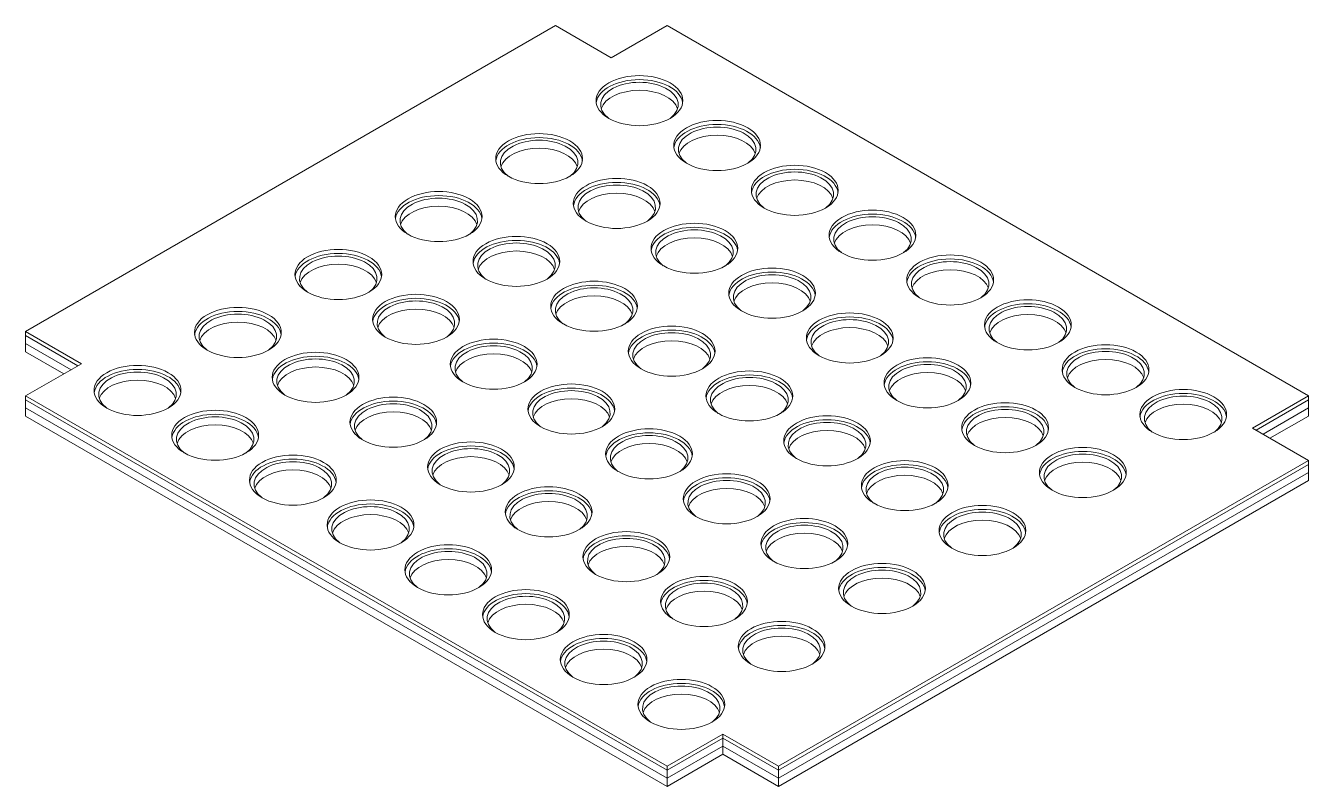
# Model space of a CAD drawing. Header units: inches. Extents: x 1.5 to 17.7, y 2.4 to 12.
import ezdxf

# ---------------------------------------------------------------- set-up
doc = ezdxf.new("R2010")
doc.units = ezdxf.units.IN
doc.header["$MEASUREMENT"] = 0

# ---------------------------------------------------------------- blocks, each defined once
blk = doc.blocks.new('A$C44197991')
at = {"color": 0, "linetype": 'Continuous', "lineweight": 0, "extrusion": (-1.66533e-16, 0.816497, 0.57735)}
for p, q in [((3.633, -0.168), (10.351, 3.711)), ((10.351, 3.711), (11.058, 3.303)), ((11.058, 3.303), (11.765, 3.711)), ((11.765, 3.711), (19.897, -0.984)), ((4.34, -0.576), (3.633, -0.168)), ((3.633, -0.219), (3.633, -0.168)), ((4.296, -0.601), (3.633, -0.219)), ((3.633, -0.219), (4.296, -0.601)), ((3.633, -0.219), (3.633, -0.321)), ((4.208, -0.652), (3.633, -0.321)), ((3.633, -0.321), (3.633, -0.423)), ((3.633, -0.321), (4.208, -0.652)), ((4.119, -0.703), (3.633, -0.423)), ((3.633, -0.984), (4.34, -0.576)), ((11.765, -5.679), (3.633, -0.984)), ((3.633, -1.035), (3.633, -0.984)), ((11.765, -5.73), (3.633, -1.035)), ((3.633, -1.035), (11.765, -5.73)), ((3.633, -1.035), (3.633, -1.137)), ((11.765, -5.832), (3.633, -1.137)), ((3.633, -1.137), (3.633, -1.239)), ((3.633, -1.137), (11.765, -5.832)), ((19.897, -0.984), (19.189, -1.392)), ((19.897, -1.035), (19.234, -1.418)), ((19.234, -1.418), (19.897, -1.035)), ((19.897, -1.137), (19.322, -1.469)), ((19.322, -1.469), (19.897, -1.137)), ((19.897, -1.035), (19.897, -0.984)), ((19.897, -1.137), (19.897, -1.035)), ((19.897, -1.137), (19.897, -1.239)), ((11.765, -5.934), (3.633, -1.239)), ((19.897, -1.239), (19.41, -1.52)), ((19.189, -1.392), (19.897, -1.801)), ((19.897, -1.801), (13.179, -5.679)), ((19.897, -1.852), (13.179, -5.73)), ((13.179, -5.73), (19.897, -1.852)), ((19.897, -1.801), (19.897, -1.852)), ((19.897, -1.852), (19.897, -1.954)), ((19.897, -1.954), (13.179, -5.832)), ((13.179, -5.832), (19.897, -1.954)), ((19.897, -2.056), (13.179, -5.934)), ((19.897, -1.954), (19.897, -2.056)), ((12.472, -5.271), (11.765, -5.679)), ((12.472, -5.322), (11.765, -5.73)), ((11.765, -5.73), (12.472, -5.322)), ((13.179, -5.679), (12.472, -5.271)), ((12.472, -5.322), (12.472, -5.271)), ((13.179, -5.73), (12.472, -5.322)), ((12.472, -5.322), (13.179, -5.73)), ((12.472, -5.322), (12.472, -5.424)), ((12.472, -5.424), (11.765, -5.832)), ((11.765, -5.832), (12.472, -5.424)), ((12.472, -5.526), (11.765, -5.934)), ((13.179, -5.832), (12.472, -5.424)), ((12.472, -5.424), (12.472, -5.526)), ((12.472, -5.424), (13.179, -5.832)), ((13.179, -5.934), (12.472, -5.526)), ((11.765, -5.73), (11.765, -5.679)), ((13.179, -5.73), (13.179, -5.679)), ((11.765, -5.73), (11.765, -5.832)), ((11.765, -5.832), (11.765, -5.934)), ((13.179, -5.73), (13.179, -5.832)), ((13.179, -5.832), (13.179, -5.934))]:
    blk.add_line(p, q, dxfattribs=at)
at = {"color": 0, "linetype": 'Continuous', "lineweight": 0}
for centre, major_axis, start_param, end_param in [((11.415, 2.76), (-0.55, 0), -3.926991, 2.356194), ((11.415, 2.709), (0.55, 0), 0.08044, 3.061153), ((11.415, 2.607), (0.492, 0), 0.180446, 2.961146), ((12.4, 2.191), (-0.55, 0), -3.926991, 2.356194), ((12.4, 2.14), (0.55, 0), 0.08044, 3.061153), ((10.143, 2.025), (-0.55, 0), -3.926991, 2.356194), ((10.143, 1.974), (0.55, 0), 0.08044, 3.061153), ((12.4, 2.038), (0.492, 0), 0.180446, 2.961146), ((10.143, 1.872), (0.492, 0), 0.180446, 2.961146), ((13.385, 1.623), (-0.55, 0), -3.926991, 2.356194), ((11.127, 1.457), (-0.55, 0), -3.926991, 2.356194), ((13.385, 1.572), (0.55, 0), 0.08044, 3.061153), ((8.87, 1.29), (-0.55, 0), -3.926991, 2.356194), ((11.127, 1.406), (0.55, 0), 0.08044, 3.061153), ((13.385, 1.47), (0.492, 0), 0.180446, 2.961146), ((8.87, 1.239), (0.55, 0), 0.08044, 3.061153), ((11.127, 1.303), (0.492, 0), 0.180446, 2.961146), ((8.87, 1.137), (0.493, 0), 0.180446, 2.961146), ((14.37, 1.054), (-0.55, 0), -3.926991, 2.356194), ((14.37, 1.003), (0.55, 0), 0.08044, 3.061153), ((12.112, 0.888), (-0.55, 0), -3.926991, 2.356194), ((12.112, 0.837), (0.55, 0), 0.08044, 3.061153), ((14.37, 0.901), (0.492, 0), 0.180446, 2.961146), ((9.855, 0.722), (-0.55, 0), -3.926991, 2.356194), ((9.855, 0.671), (0.55, 0), 0.08044, 3.061153), ((12.112, 0.735), (0.492, 0), 0.180446, 2.961146), ((7.597, 0.556), (-0.55, 0), -3.926991, 2.356194), ((7.597, 0.504), (0.55, 0), 0.08044, 3.061153), ((9.855, 0.569), (0.493, 0), 0.180446, 2.961146), ((15.355, 0.486), (-0.55, 0), -3.926991, 2.356194), ((7.597, 0.402), (0.492, 0), 0.180446, 2.961146), ((13.097, 0.319), (-0.55, 0), -3.926991, 2.356194), ((15.355, 0.435), (0.55, 0), 0.08044, 3.061153), ((10.84, 0.153), (-0.55, 0), -3.926991, 2.356194), ((13.097, 0.268), (0.55, 0), 0.08044, 3.061153), ((15.355, 0.332), (0.492, 0), 0.180446, 2.961146), ((8.582, -0.013), (-0.55, 0), -3.926991, 2.356194), ((10.84, 0.102), (0.55, 0), 0.08044, 3.061153), ((13.097, 0.166), (0.492, 0), 0.180446, 2.961146), ((6.324, -0.179), (-0.55, 0), -3.926991, 2.356194), ((8.582, -0.064), (0.55, 0), 0.08044, 3.061153), ((10.84, 0), (0.493, 0), 0.180446, 2.961146), ((16.34, -0.083), (-0.55, 0), -3.926991, 2.356194), ((16.34, -0.134), (0.55, 0), 0.08044, 3.061153), ((6.324, -0.23), (0.55, 0), 0.08044, 3.061153), ((8.582, -0.166), (0.492, 0), 0.180446, 2.961146), ((14.082, -0.249), (-0.55, 0), -3.926991, 2.356194), ((14.082, -0.3), (0.55, 0), 0.08044, 3.061153), ((16.34, -0.236), (0.492, 0), 0.180446, 2.961146), ((6.324, -0.332), (0.492, 0), 0.180446, 2.961146), ((11.824, -0.416), (-0.55, 0), -3.926991, 2.356194), ((11.824, -0.467), (0.55, 0), 0.08044, 3.061153), ((14.082, -0.402), (0.492, 0), 0.180446, 2.961146), ((9.567, -0.582), (-0.55, 0), -3.926991, 2.356194), ((9.567, -0.633), (0.55, 0), 0.08044, 3.061153), ((11.824, -0.569), (0.493, 0), 0.180446, 2.961146), ((17.325, -0.652), (-0.55, 0), -3.926991, 2.356194), ((7.309, -0.748), (-0.55, 0), -3.926991, 2.356194), ((7.309, -0.799), (0.55, 0), 0.08044, 3.061153), ((9.567, -0.735), (0.492, 0), 0.180446, 2.961146), ((15.067, -0.818), (-0.55, 0), -3.926991, 2.356194), ((17.325, -0.703), (0.55, 0), 0.08044, 3.061153), ((5.051, -0.914), (-0.55, 0), -3.926991, 2.356194), ((5.051, -0.965), (0.55, 0), 0.08044, 3.061153), ((7.309, -0.901), (0.492, 0), 0.180446, 2.961146), ((12.809, -0.984), (-0.55, 0), -3.926991, 2.356194), ((15.067, -0.869), (0.55, 0), 0.08044, 3.061153), ((17.325, -0.805), (0.492, 0), 0.180446, 2.961146), ((5.051, -1.067), (0.492, 0), 0.180446, 2.961146), ((10.552, -1.15), (-0.55, 0), -3.926991, 2.356194), ((12.809, -1.035), (0.55, 0), 0.08044, 3.061153), ((15.067, -0.971), (0.492, 0), 0.180446, 2.961146), ((8.294, -1.317), (-0.55, 0), -3.926991, 2.356194), ((10.552, -1.201), (0.55, 0), 0.08044, 3.061153), ((12.809, -1.137), (0.493, 0), 0.180446, 2.961146), ((18.31, -1.22), (-0.55, 0), -3.926991, 2.356194), ((18.31, -1.271), (0.55, 0), 0.08044, 3.061153), ((6.036, -1.483), (-0.55, 0), -3.926991, 2.356194), ((8.294, -1.368), (0.55, 0), 0.08044, 3.061153), ((10.552, -1.303), (0.492, 0), 0.180446, 2.961146), ((16.052, -1.387), (-0.55, 0), -3.926991, 2.356194), ((16.052, -1.438), (0.55, 0), 0.08044, 3.061153), ((18.31, -1.373), (0.492, 0), 0.180446, 2.961146), ((6.036, -1.534), (0.55, 0), 0.08044, 3.061153), ((8.294, -1.47), (0.492, 0), 0.180446, 2.961146), ((13.794, -1.553), (-0.55, 0), -3.926991, 2.356194), ((13.794, -1.604), (0.55, 0), 0.08044, 3.061153), ((16.052, -1.54), (0.492, 0), 0.180446, 2.961146), ((6.036, -1.636), (0.492, 0), 0.180446, 2.961146), ((11.537, -1.719), (-0.55, 0), -3.926991, 2.356194), ((11.537, -1.77), (0.55, 0), 0.08044, 3.061153), ((13.794, -1.706), (0.493, 0), 0.180446, 2.961146), ((9.279, -1.885), (-0.55, 0), -3.926991, 2.356194), ((9.279, -1.936), (0.55, 0), 0.08044, 3.061153), ((11.537, -1.872), (0.492, 0), 0.180446, 2.961146), ((17.037, -1.955), (-0.55, 0), -3.926991, 2.356194), ((7.021, -2.051), (-0.55, 0), -3.926991, 2.356194), ((7.021, -2.102), (0.55, 0), 0.08044, 3.061153), ((9.279, -2.038), (0.492, 0), 0.180446, 2.961146), ((14.779, -2.121), (-0.55, 0), -3.926991, 2.356194), ((17.037, -2.006), (0.55, 0), 0.08044, 3.061153), ((7.021, -2.205), (0.492, 0), 0.180446, 2.961146), ((12.521, -2.288), (-0.55, 0), -3.926991, 2.356194), ((14.779, -2.172), (0.55, 0), 0.08044, 3.061153), ((17.037, -2.108), (0.492, 0), 0.180446, 2.961146), ((10.264, -2.454), (-0.55, 0), -3.926991, 2.356194), ((12.521, -2.339), (0.55, 0), 0.08044, 3.061153), ((14.779, -2.275), (0.493, 0), 0.180446, 2.961146), ((8.006, -2.62), (-0.55, 0), -3.926991, 2.356194), ((10.264, -2.505), (0.55, 0), 0.08044, 3.061153), ((12.521, -2.441), (0.492, 0), 0.180446, 2.961146), ((8.006, -2.671), (0.55, 0), 0.08044, 3.061153), ((10.264, -2.607), (0.492, 0), 0.180446, 2.961146), ((15.764, -2.69), (-0.55, 0), -3.926991, 2.356194), ((15.764, -2.741), (0.55, 0), 0.08044, 3.061153), ((8.006, -2.773), (0.492, 0), 0.180446, 2.961146), ((13.506, -2.856), (-0.55, 0), -3.926991, 2.356194), ((13.506, -2.907), (0.55, 0), 0.08044, 3.061153), ((15.764, -2.843), (0.493, 0), 0.180446, 2.961146), ((11.249, -3.022), (-0.55, 0), -3.926991, 2.356194), ((11.249, -3.074), (0.55, 0), 0.08044, 3.061153), ((13.506, -3.009), (0.492, 0), 0.180446, 2.961146), ((8.991, -3.189), (-0.55, 0), -3.926991, 2.356194), ((8.991, -3.24), (0.55, 0), 0.08044, 3.061153), ((11.249, -3.176), (0.492, 0), 0.180446, 2.961146), ((8.991, -3.342), (0.492, 0), 0.180446, 2.961146), ((14.491, -3.425), (-0.55, 0), -3.926991, 2.356194), ((12.234, -3.591), (-0.55, 0), -3.926991, 2.356194), ((14.491, -3.476), (0.55, 0), 0.08044, 3.061153), ((9.976, -3.757), (-0.55, 0), -3.926991, 2.356194), ((12.234, -3.642), (0.55, 0), 0.08044, 3.061153), ((14.491, -3.578), (0.492, 0), 0.180446, 2.961146), ((9.976, -3.808), (0.55, 0), 0.08044, 3.061153), ((12.234, -3.744), (0.492, 0), 0.180446, 2.961146), ((9.976, -3.91), (0.492, 0), 0.180446, 2.961146), ((13.218, -4.16), (-0.55, 0), -3.926991, 2.356194), ((13.218, -4.211), (0.55, 0), 0.08044, 3.061153), ((10.961, -4.326), (-0.55, 0), -3.926991, 2.356194), ((10.961, -4.377), (0.55, 0), 0.08044, 3.061153), ((13.218, -4.313), (0.492, 0), 0.180446, 2.961146), ((10.961, -4.479), (0.492, 0), 0.180446, 2.961146), ((11.946, -4.895), (-0.55, 0), -3.926991, 2.356194), ((11.946, -4.946), (0.55, 0), 0.08044, 3.061153), ((11.946, -5.048), (0.492, 0), 0.180446, 2.961146)]:
    blk.add_ellipse(centre, major_axis=major_axis, ratio=0.57735, start_param=start_param, end_param=end_param, dxfattribs=at)
at = {"color": 0, "linetype": 'Continuous', "lineweight": 0, "extrusion": (-1.62687e-17, -5.55112e-17, -1)}
for centre in [(11.415, 2.709), (7.597, 0.504), (6.324, -0.23)]:
    blk.add_ellipse(centre, major_axis=(-0.492, 0), ratio=0.57735, start_param=-0.641976, end_param=3.783569, dxfattribs=at)
at = {"color": 0, "linetype": 'Continuous', "lineweight": 0, "extrusion": (-2.29737e-17, -8.22502e-33, -1)}
for centre in [(12.4, 2.14), (13.385, 1.572)]:
    blk.add_ellipse(centre, major_axis=(-0.492, 0), ratio=0.57735, start_param=-0.641976, end_param=3.783569, dxfattribs=at)
at = {"color": 0, "linetype": 'Continuous', "lineweight": 0, "extrusion": (9.56373e-18, -1.66533e-16, -1)}
for centre in [(10.143, 1.974), (13.097, 0.268), (14.082, -0.3), (10.552, -1.201), (11.537, -1.77), (9.279, -1.936), (12.521, -2.339), (10.264, -2.505), (11.249, -3.074), (8.991, -3.24)]:
    blk.add_ellipse(centre, major_axis=(-0.492, 0), ratio=0.57735, start_param=-0.641976, end_param=3.783569, dxfattribs=at)
at = {"color": 0, "linetype": 'Continuous', "lineweight": 0, "extrusion": (1.27291e-16, -2.77556e-16, -1)}
blk.add_ellipse((11.127, 1.406), major_axis=(-0.492, 0), ratio=0.57735, start_param=-0.641976, end_param=3.783569, dxfattribs=at)
at = {"color": 0, "linetype": 'Continuous', "lineweight": 0, "extrusion": (-3.25374e-17, -1.11022e-16, -1)}
for centre in [(8.87, 1.239), (9.855, 0.671), (10.84, 0.102)]:
    blk.add_ellipse(centre, major_axis=(-0.492, 0), ratio=0.57735, start_param=-0.641976, end_param=3.783569, dxfattribs=at)
at = {"color": 0, "linetype": 'Continuous', "lineweight": 0, "extrusion": (1.11022e-16, -2.22045e-16, -1)}
blk.add_ellipse((14.37, 1.003), major_axis=(-0.492, 0), ratio=0.57735, start_param=-0.641976, end_param=3.783569, dxfattribs=at)
at = {"color": 0, "linetype": 'Continuous', "lineweight": 0, "extrusion": (-1.62687e-17, -1.11022e-16, -1)}
blk.add_ellipse((12.112, 0.837), major_axis=(-0.492, 0), ratio=0.57735, start_param=-0.641976, end_param=3.783569, dxfattribs=at)
at = {"color": 0, "linetype": 'Continuous', "lineweight": 0, "extrusion": (-5.55112e-17, -1.67925e-32, -1)}
for centre in [(15.355, 0.435), (16.34, -0.134), (13.506, -2.907), (14.491, -3.476), (12.234, -3.642), (9.976, -3.808), (10.961, -4.377)]:
    blk.add_ellipse(centre, major_axis=(-0.492, 0), ratio=0.57735, start_param=-0.641976, end_param=3.783569, dxfattribs=at)
at = {"color": 0, "linetype": 'Continuous', "lineweight": 0, "extrusion": (4.88062e-17, -5.55112e-17, -1)}
for centre in [(8.582, -0.064), (9.567, -0.633), (7.309, -0.799), (8.294, -1.368), (6.036, -1.534), (7.021, -2.102), (8.006, -2.671)]:
    blk.add_ellipse(centre, major_axis=(-0.492, 0), ratio=0.57735, start_param=-0.641976, end_param=3.783569, dxfattribs=at)
at = {"color": 0, "linetype": 'Continuous', "lineweight": 0, "extrusion": (1.62687e-17, -1.66533e-16, -1)}
for centre, major_axis in [((11.824, -0.467), (-0.493, 0)), ((17.325, -0.703), (-0.492, 0)), ((12.809, -1.035), (-0.493, 0)), ((13.794, -1.604), (-0.493, 0)), ((14.779, -2.172), (-0.492, 0))]:
    blk.add_ellipse(centre, major_axis=major_axis, ratio=0.57735, start_param=-0.641976, end_param=3.783569, dxfattribs=at)
at = {"color": 0, "linetype": 'Continuous', "lineweight": 0, "extrusion": (-1.11022e-16, -3.33067e-16, -1)}
for centre in [(15.067, -0.869), (16.052, -1.438)]:
    blk.add_ellipse(centre, major_axis=(-0.492, 0), ratio=0.57735, start_param=-0.641976, end_param=3.783569, dxfattribs=at)
at = {"color": 0, "linetype": 'Continuous', "lineweight": 0, "extrusion": (-4.88062e-17, -1.11022e-16, -1)}
blk.add_ellipse((5.051, -0.965), major_axis=(-0.492, 0), ratio=0.57735, start_param=-0.641976, end_param=3.783569, dxfattribs=at)
at = {"color": 0, "linetype": 'Continuous', "lineweight": 0, "extrusion": (3.25374e-17, -2.22045e-16, -1)}
blk.add_ellipse((18.31, -1.271), major_axis=(-0.493, 0), ratio=0.57735, start_param=-0.641976, end_param=3.783569, dxfattribs=at)
at = {"color": 0, "linetype": 'Continuous', "lineweight": 0, "extrusion": (3.92424e-17, 3.15756e-33, -1)}
blk.add_ellipse((17.037, -2.006), major_axis=(-0.493, 0), ratio=0.57735, start_param=-0.641976, end_param=3.783569, dxfattribs=at)
at = {"color": 0, "linetype": 'Continuous', "lineweight": 0, "extrusion": (7.84849e-17, -1.11022e-16, -1)}
blk.add_ellipse((15.764, -2.741), major_axis=(-0.492, 0), ratio=0.57735, start_param=-0.641976, end_param=3.783569, dxfattribs=at)
at = {"color": 0, "linetype": 'Continuous', "lineweight": 0, "extrusion": (6.50749e-17, -2.22045e-16, -1)}
for centre in [(13.218, -4.211), (11.946, -4.946)]:
    blk.add_ellipse(centre, major_axis=(-0.492, 0), ratio=0.57735, start_param=-0.641976, end_param=3.783569, dxfattribs=at)

msp = doc.modelspace()

# ---------------------------------------------------------------- block references
msp.add_blockref('A$C44197991', (-2.159, 8.285))

doc.saveas('drawing.dxf')
